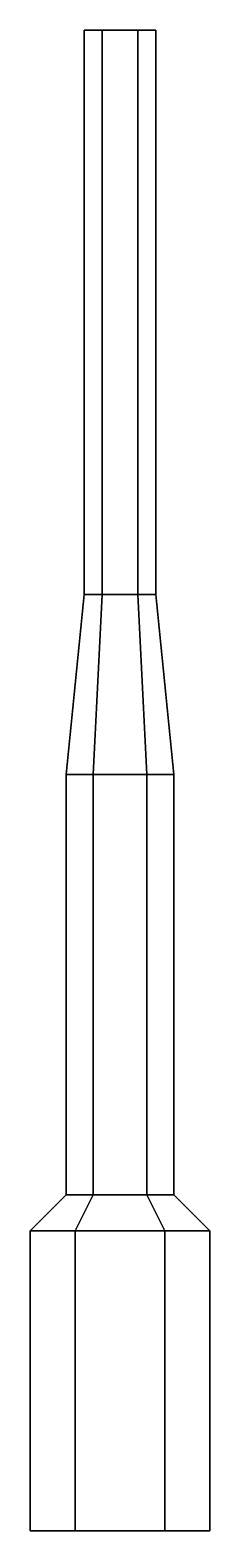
# Model space of a CAD drawing. Extents: x -0.08 to 0.08, y -0.01 to 1.24.
import ezdxf

# ---------------------------------------------------------------- set-up
doc = ezdxf.new("R2010")
doc.units = 0
doc.layers.add('BARREL', color=1, linetype='CONTINUOUS')

msp = doc.modelspace()

# ---------------------------------------------------------------- linework, layer by layer
at = {"layer": 'BARREL'}
for points in [[(-0.03, 0.77), (-0.015, 0.77, 0.026), (-0.015, 1.24, 0.026), (-0.03, 1.24)], [(-0.015, 0.77, -0.026), (-0.03, 0.77), (-0.03, 1.24), (-0.015, 1.24, -0.026)], [(-0.015, 1.24, 0.026), (0.015, 1.24, 0.026), (0.03, 1.24), (-0.03, 1.24)], [(-0.03, 1.24), (0.03, 1.24), (0.015, 1.24, -0.026), (-0.015, 1.24, -0.026)], [(-0.015, 0.77, 0.026), (0.015, 0.77, 0.026), (0.015, 1.24, 0.026), (-0.015, 1.24, 0.026)], [(0.015, 0.77, -0.026), (-0.015, 0.77, -0.026), (-0.015, 1.24, -0.026), (0.015, 1.24, -0.026)], [(0.015, 0.77, 0.026), (0.03, 0.77), (0.03, 1.24), (0.015, 1.24, 0.026)], [(0.03, 0.77), (0.015, 0.77, -0.026), (0.015, 1.24, -0.026), (0.03, 1.24)], [(-0.045, 0.62), (-0.0225, 0.62, 0.039), (-0.015, 0.77, 0.026), (-0.03, 0.77)], [(-0.0225, 0.62, -0.039), (-0.045, 0.62), (-0.03, 0.77), (-0.015, 0.77, -0.026)], [(-0.0225, 0.62, 0.039), (0.0225, 0.62, 0.039), (0.015, 0.77, 0.026), (-0.015, 0.77, 0.026)], [(0.0225, 0.62, -0.039), (-0.0225, 0.62, -0.039), (-0.015, 0.77, -0.026), (0.015, 0.77, -0.026)], [(0.0225, 0.62, 0.039), (0.045, 0.62), (0.03, 0.77), (0.015, 0.77, 0.026)], [(0.045, 0.62), (0.0225, 0.62, -0.039), (0.015, 0.77, -0.026), (0.03, 0.77)], [(-0.045, 0.27), (-0.0225, 0.27, 0.039), (-0.0225, 0.62, 0.039), (-0.045, 0.62)], [(-0.0225, 0.27, -0.039), (-0.045, 0.27), (-0.045, 0.62), (-0.0225, 0.62, -0.039)], [(-0.0225, 0.27, 0.039), (0.0225, 0.27, 0.039), (0.0225, 0.62, 0.039), (-0.0225, 0.62, 0.039)], [(0.0225, 0.27, -0.039), (-0.0225, 0.27, -0.039), (-0.0225, 0.62, -0.039), (0.0225, 0.62, -0.039)], [(0.0225, 0.27, 0.039), (0.045, 0.27), (0.045, 0.62), (0.0225, 0.62, 0.039)], [(0.045, 0.27), (0.0225, 0.27, -0.039), (0.0225, 0.62, -0.039), (0.045, 0.62)], [(-0.075, 0.24), (-0.0375, 0.24, 0.065), (-0.0225, 0.27, 0.039), (-0.045, 0.27)], [(-0.0375, 0.24, -0.065), (-0.075, 0.24), (-0.045, 0.27), (-0.0225, 0.27, -0.039)], [(-0.0375, 0.24, 0.065), (0.0375, 0.24, 0.065), (0.0225, 0.27, 0.039), (-0.0225, 0.27, 0.039)], [(0.0375, 0.24, -0.065), (-0.0375, 0.24, -0.065), (-0.0225, 0.27, -0.039), (0.0225, 0.27, -0.039)], [(0.0375, 0.24, 0.065), (0.075, 0.24), (0.045, 0.27), (0.0225, 0.27, 0.039)], [(0.075, 0.24), (0.0375, 0.24, -0.065), (0.0225, 0.27, -0.039), (0.045, 0.27)], [(-0.075, -0.01), (-0.0375, -0.01, 0.065), (-0.0375, 0.24, 0.065), (-0.075, 0.24)], [(-0.0375, -0.01, -0.065), (-0.075, -0.01), (-0.075, 0.24), (-0.0375, 0.24, -0.065)], [(-0.0375, -0.01, 0.065), (0.0375, -0.01, 0.065), (0.0375, 0.24, 0.065), (-0.0375, 0.24, 0.065)], [(0.0375, -0.01, -0.065), (-0.0375, -0.01, -0.065), (-0.0375, 0.24, -0.065), (0.0375, 0.24, -0.065)], [(0.0375, -0.01, 0.065), (0.075, -0.01), (0.075, 0.24), (0.0375, 0.24, 0.065)], [(0.075, -0.01), (0.0375, -0.01, -0.065), (0.0375, 0.24, -0.065), (0.075, 0.24)]]:
    msp.add_3dface(points, dxfattribs=at)

doc.saveas('drawing.dxf')
